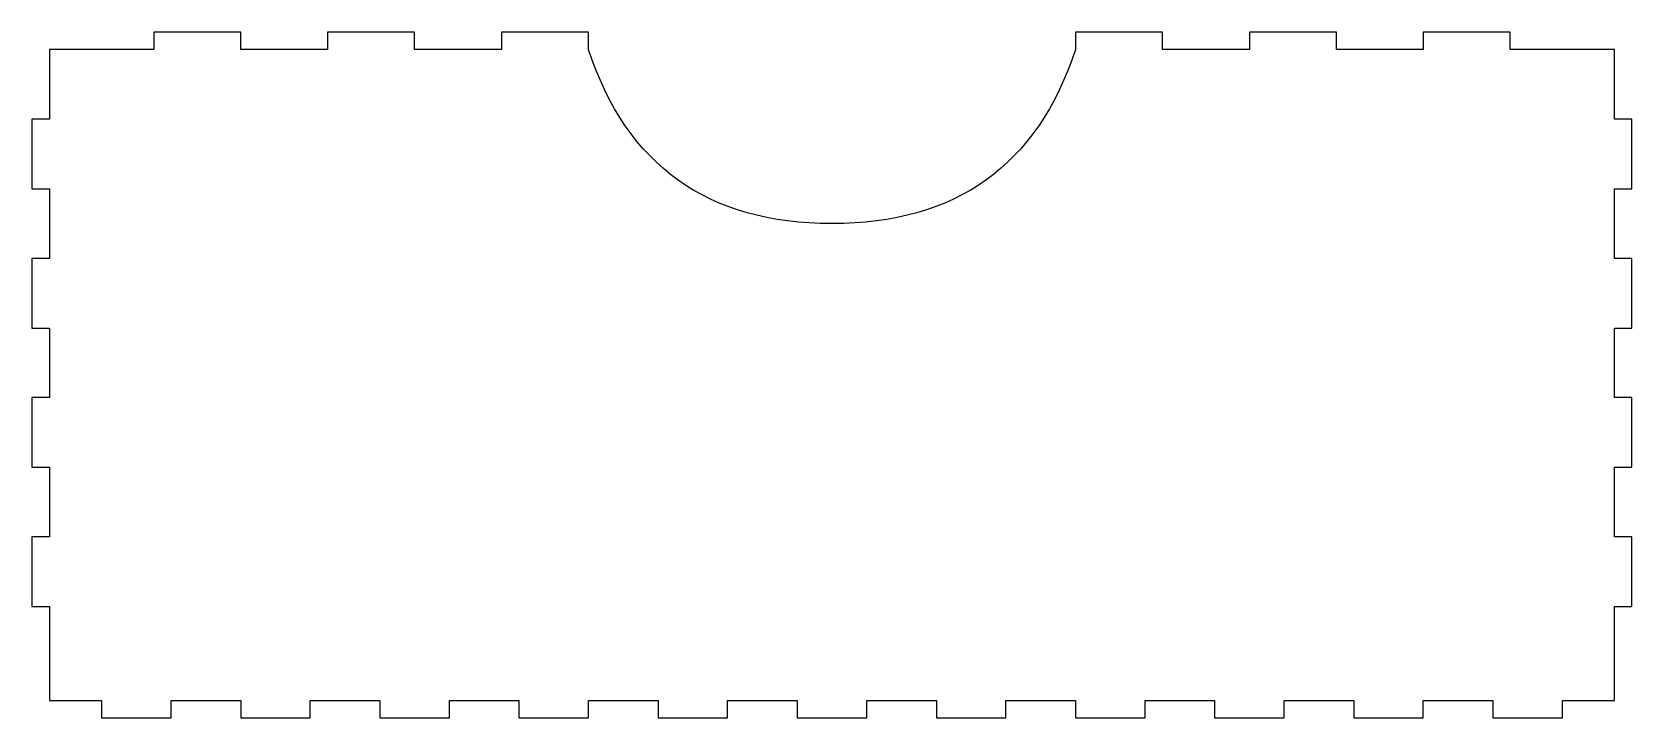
# Model space of a CAD drawing. Header units: millimetres. Extents: x -375 to 85, y -67 to 130.
import ezdxf

# ---------------------------------------------------------------- set-up
doc = ezdxf.new("R2010")
doc.units = ezdxf.units.MM

msp = doc.modelspace()

# ---------------------------------------------------------------- linework, layer by layer
at = {"color": 7, "linetype": 'Continuous', "lineweight": 25}
for p, q in [((-340.25, 130.45), (-340.25, 125.45)), ((-315.25, 130.45), (-340.25, 130.45)), ((-315.25, 125.45), (-315.25, 130.45)), ((-290.25, 130.45), (-290.25, 125.45)), ((-265.25, 130.45), (-290.25, 130.45)), ((-265.25, 125.45), (-265.25, 130.45)), ((-240.25, 130.45), (-240.25, 125.45)), ((-215.25, 130.45), (-240.25, 130.45)), ((-215.25, 125.45), (-215.25, 130.45)), ((-75.25, 130.45), (-75.25, 125.45)), ((-50.25, 130.45), (-75.25, 130.45)), ((-50.25, 125.45), (-50.25, 130.45)), ((-25.25, 130.45), (-25.25, 125.45)), ((-0.25, 130.45), (-25.25, 130.45)), ((-0.25, 125.45), (-0.25, 130.45)), ((24.75, 130.45), (24.75, 125.45)), ((49.75, 130.45), (24.75, 130.45)), ((49.75, 125.45), (49.75, 130.45)), ((-370.25, 125.45), (-370.25, 105.45)), ((-340.25, 125.45), (-370.25, 125.45)), ((-290.25, 125.45), (-315.25, 125.45)), ((-240.25, 125.45), (-265.25, 125.45)), ((-25.25, 125.45), (-50.25, 125.45)), ((24.75, 125.45), (-0.25, 125.45)), ((79.75, 125.45), (49.75, 125.45)), ((79.75, 105.45), (79.75, 125.45)), ((-375.25, 105.45), (-375.25, 85.45)), ((-370.25, 105.45), (-375.25, 105.45)), ((84.75, 105.45), (79.75, 105.45)), ((84.75, 85.45), (84.75, 105.45)), ((-375.25, 85.45), (-370.25, 85.45)), ((-370.25, 85.45), (-370.25, 65.45)), ((79.75, 85.45), (84.75, 85.45)), ((79.75, 65.45), (79.75, 85.45)), ((-375.25, 65.45), (-375.25, 45.45)), ((-370.25, 65.45), (-375.25, 65.45)), ((84.75, 65.45), (79.75, 65.45)), ((84.75, 45.45), (84.75, 65.45)), ((-375.25, 45.45), (-370.25, 45.45)), ((-370.25, 45.45), (-370.25, 25.45)), ((79.75, 45.45), (84.75, 45.45)), ((79.75, 25.45), (79.75, 45.45)), ((-375.25, 25.45), (-375.25, 5.45)), ((-370.25, 25.45), (-375.25, 25.45)), ((84.75, 25.45), (79.75, 25.45)), ((84.75, 5.45), (84.75, 25.45)), ((-375.25, 5.45), (-370.25, 5.45)), ((-370.25, 5.45), (-370.25, -14.55)), ((79.75, 5.45), (84.75, 5.45)), ((79.75, -14.55), (79.75, 5.45)), ((-375.25, -14.55), (-375.25, -34.55)), ((-370.25, -14.55), (-375.25, -14.55)), ((84.75, -14.55), (79.75, -14.55)), ((84.75, -34.55), (84.75, -14.55)), ((-375.25, -34.55), (-370.25, -34.55)), ((-370.25, -34.55), (-370.25, -61.55)), ((79.75, -34.55), (84.75, -34.55)), ((79.75, -61.55), (79.75, -34.55)), ((-370.25, -61.55), (-355.25, -61.55)), ((-355.25, -61.55), (-355.25, -66.55)), ((-335.25, -61.55), (-315.25, -61.55)), ((-335.25, -66.55), (-335.25, -61.55)), ((-315.25, -61.55), (-315.25, -66.55)), ((-295.25, -61.55), (-275.25, -61.55)), ((-295.25, -66.55), (-295.25, -61.55)), ((-275.25, -61.55), (-275.25, -66.55)), ((-255.25, -61.55), (-235.25, -61.55)), ((-255.25, -66.55), (-255.25, -61.55)), ((-235.25, -61.55), (-235.25, -66.55)), ((-215.25, -61.55), (-195.25, -61.55)), ((-215.25, -66.55), (-215.25, -61.55)), ((-195.25, -61.55), (-195.25, -66.55)), ((-175.25, -66.55), (-175.25, -61.55)), ((-175.25, -61.55), (-155.25, -61.55)), ((-155.25, -61.55), (-155.25, -66.55)), ((-135.25, -61.55), (-115.25, -61.55)), ((-135.25, -66.55), (-135.25, -61.55)), ((-115.25, -61.55), (-115.25, -66.55)), ((-95.25, -61.55), (-75.25, -61.55)), ((-95.25, -66.55), (-95.25, -61.55)), ((-75.25, -61.55), (-75.25, -66.55)), ((-55.25, -61.55), (-35.25, -61.55)), ((-55.25, -66.55), (-55.25, -61.55)), ((-35.25, -61.55), (-35.25, -66.55)), ((-15.25, -61.55), (4.75, -61.55)), ((-15.25, -66.55), (-15.25, -61.55)), ((4.75, -61.55), (4.75, -66.55)), ((24.75, -61.55), (44.75, -61.55)), ((24.75, -66.55), (24.75, -61.55)), ((44.75, -61.55), (44.75, -66.55)), ((64.75, -61.55), (79.75, -61.55)), ((64.75, -66.55), (64.75, -61.55)), ((-355.25, -66.55), (-335.25, -66.55)), ((-315.25, -66.55), (-295.25, -66.55)), ((-275.25, -66.55), (-255.25, -66.55)), ((-235.25, -66.55), (-215.25, -66.55)), ((-195.25, -66.55), (-175.25, -66.55)), ((-155.25, -66.55), (-135.25, -66.55)), ((-115.25, -66.55), (-95.25, -66.55)), ((-75.25, -66.55), (-55.25, -66.55)), ((-35.25, -66.55), (-15.25, -66.55)), ((4.75, -66.55), (24.75, -66.55)), ((44.75, -66.55), (64.75, -66.55))]:
    msp.add_line(p, q, dxfattribs=at)
for points in [[(-145.25, 75.45), (-180.89, 75.4), (-204.23, 92.07), (-215.25, 125.45)], [(-75.25, 125.45), (-86.27, 92.07), (-109.6, 75.4), (-145.25, 75.45)]]:
    msp.add_open_spline(points, degree=3, dxfattribs=at)

doc.saveas('drawing.dxf')
